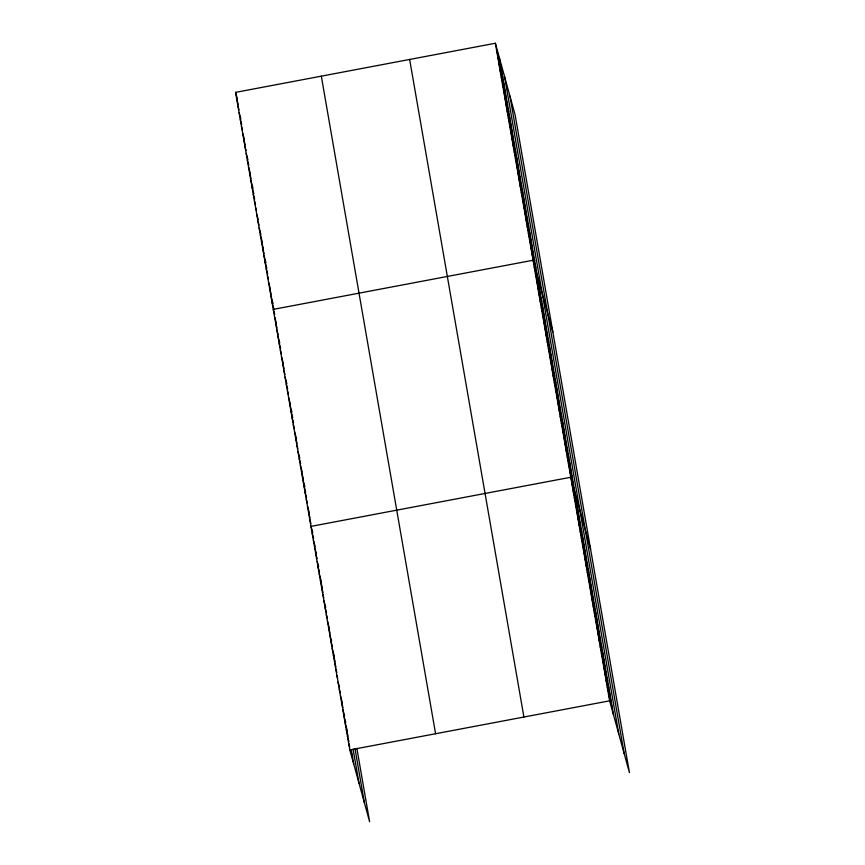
<?xml version="1.0" encoding="UTF-8"?>
<svg xmlns="http://www.w3.org/2000/svg" width="865" height="865" viewBox="0 0 865 865"><rect width="100%" height="100%" fill="white"/><g stroke="black" fill="none" stroke-linecap="round" stroke-linejoin="round"><path stroke-width="1.3" d="M356.867 748.355L369.625 821.75L349.849 749.944L235.572 92.371L495.375 43.25L515.151 115.056L629.428 772.629L609.641 700.823L495.375 43.25M349.849 749.944L609.641 700.823M496.553 50.029L500.467 64.215M497.732 56.809L501.646 71.006M498.91 63.599L502.825 77.785M500.089 70.379L504.003 84.565M501.268 77.158L505.182 91.344M502.446 83.937L506.349 98.123M503.625 90.717L507.528 104.903M504.803 97.496L508.707 111.693M505.982 104.287L509.885 118.473M507.16 111.066L511.064 125.252M508.339 117.845L512.242 132.031M509.517 124.625L513.421 138.811M510.696 131.404L514.599 145.59M511.875 138.184L515.778 152.381M513.053 144.974L516.956 159.16M514.232 151.753L518.135 165.939M515.41 158.533L519.314 172.719M516.589 165.312L520.492 179.498M517.767 172.092L521.671 186.278M518.946 178.871L522.849 193.068M520.125 185.661L524.028 199.847M521.303 192.441L525.206 206.627M522.482 199.22L526.385 213.406M523.66 206L527.564 220.186M524.839 212.779L528.742 226.965M526.017 219.559L529.921 233.755M527.196 226.349L531.099 240.535M528.374 233.128L532.278 247.314M529.553 239.908L533.456 254.094M530.732 246.687L534.635 260.873M531.91 253.467L535.813 267.653M552.865 332.052L533.089 260.246L273.286 309.378L274.702 314.536M534.267 267.036L538.171 281.222M535.446 273.816L539.349 288.002M536.624 280.595L540.528 294.781M537.803 287.375L541.706 301.561M538.982 294.154L542.885 308.34M540.16 300.933L544.063 315.13M541.339 307.724L545.242 321.91M542.517 314.503L546.421 328.689M543.696 321.283L547.599 335.469M544.874 328.062L548.778 342.248M546.053 334.841L549.956 349.028M547.231 341.621L551.135 355.818M548.399 348.411L552.313 362.597M549.578 355.191L553.492 369.377M550.756 361.97L554.67 376.156M551.935 368.75L555.849 382.936M553.113 375.529L557.028 389.715M554.292 382.308L558.206 396.505M555.471 389.099L559.385 403.285M556.649 395.878L560.563 410.064M557.828 402.657L561.742 416.844M559.006 409.437L562.92 423.623M560.185 416.216L564.099 430.402M561.363 422.996L565.277 437.193M562.542 429.786L566.456 443.972M563.721 436.565L567.635 450.752M564.899 443.345L568.813 457.531M566.078 450.124L569.992 464.31M567.256 456.904L571.17 471.09M568.435 463.683L572.349 477.88M569.613 470.474L573.527 484.66M590.568 549.048L570.792 477.253L311 526.374L312.773 532.818M571.97 484.022L575.885 498.218M573.149 490.801L577.052 504.987M574.328 497.58L578.231 511.766M575.506 504.349L579.409 518.535M576.685 511.129L580.588 525.314M577.863 517.897L581.767 532.094M579.031 524.677L582.945 538.863M580.21 531.445L584.124 545.642M581.388 538.225L585.302 552.411M582.567 545.004L586.481 559.19M583.745 551.773L587.649 565.959M584.924 558.552L588.827 572.738M586.102 565.321L590.006 579.518M587.281 572.1L591.184 586.286M588.46 578.88L592.363 593.066M589.627 585.648L593.541 599.834M590.806 592.428L594.72 606.614M591.984 599.196L595.899 613.393M593.163 605.976L597.066 620.162M594.341 612.755L598.245 626.941M595.52 619.524L599.423 633.71M596.699 626.303L600.602 640.489M597.877 633.072L601.78 647.269M599.045 639.851L602.959 654.037M600.224 646.631L604.138 660.817M601.402 653.399L605.316 667.585M602.581 660.179L606.495 674.365M603.759 666.947L607.663 681.144M604.938 673.727L608.841 687.913M606.116 680.506L610.02 694.692M607.295 687.275L611.198 701.461M608.473 694.054L612.377 708.24M235.572 92.371L237.356 98.826M236.751 99.151L238.178 104.308M237.929 105.93L239 109.801M239.108 112.72L240.892 119.165M240.286 119.5L241.713 124.657M241.465 126.279L242.535 130.15M242.643 133.059L244.427 139.514M243.822 139.838L245.249 144.996M245 146.618L246.071 150.488M246.179 153.408L247.963 159.852M247.358 160.187L248.785 165.345M248.536 166.967L250.32 173.411M249.715 173.746L251.142 178.904M250.893 180.526L253.023 188.267M252.072 187.305L253.856 193.76M253.25 194.095L254.678 199.253M254.429 200.875L255.499 204.746M255.608 207.654L256.321 210.238M256.786 214.434L258.213 219.591M257.965 221.213L259.035 225.084M259.143 227.992L260.916 234.447M260.322 234.783L262.452 242.514M261.5 241.562L263.274 248.006M262.679 248.342L264.106 253.499M263.857 255.121L265.988 262.863M265.036 261.9L266.809 268.355M266.215 268.68L267.631 273.848M267.393 275.47L268.464 279.341M268.572 282.25L270.345 288.694M269.75 289.029L271.167 294.186M270.929 295.808L273.059 303.55M272.107 302.588L273.881 309.043M274.821 317.444L276.238 322.602M275.643 322.937L277.06 328.095M276.822 329.716L278.238 334.874M278 336.496L279.773 342.951M279.179 343.275L280.595 348.444M280.357 350.065L281.417 353.926M281.536 356.845L283.309 363.289M282.714 363.624L284.131 368.782M283.893 370.404L284.953 374.275M285.072 377.183L286.845 383.638M286.25 383.963L287.667 389.131M287.429 390.753L288.488 394.613M288.607 397.532L290.381 403.977M289.786 404.312L291.916 412.054M290.964 411.091L292.738 417.536M292.143 417.871L293.559 423.028M293.321 424.65L294.381 428.521M294.5 431.44L296.273 437.885M295.679 438.22L297.095 443.377M296.857 444.999L297.917 448.87M298.036 451.779L299.809 458.223M299.214 458.558L300.631 463.716M300.393 465.338L302.166 471.793M301.571 472.128L303.345 478.572M302.75 478.907L304.88 486.638M303.929 485.687L305.702 492.131M305.107 492.466L306.524 497.624M306.286 499.246L307.345 503.116M307.464 506.025L309.238 512.48M308.643 512.815L310.059 517.973M309.821 519.595L310.881 523.466M312.168 533.143L313.595 538.311M313.346 539.922L315.13 546.377M314.525 546.702L316.298 553.146M315.703 553.47L317.12 558.628M317.239 561.536L318.655 566.694M318.061 567.018L319.477 572.187M319.239 573.798L321.369 581.54M320.418 580.577L322.191 587.021M321.585 587.346L323.013 592.503M322.764 594.125L323.834 597.996M323.943 600.894L325.727 607.349M325.121 607.673L326.548 612.831M326.3 614.453L327.37 618.313M327.478 621.221L329.251 627.676M328.657 628.001L330.073 633.158M329.835 634.769L331.609 641.225M331.014 641.549L332.43 646.706M332.182 648.328L334.322 656.059M333.36 655.097L335.144 661.552M334.539 661.876L335.966 667.034M335.717 668.645L336.788 672.516M336.896 675.424L337.61 677.998M338.074 682.193L339.491 687.361M339.253 688.973L340.313 692.843M340.432 695.752L342.205 702.196M341.61 702.521L343.027 707.678M342.778 709.3L344.562 715.744M343.956 716.069L345.74 722.524M345.135 722.848L347.265 730.59M346.314 729.627L348.087 736.072M347.492 736.396L348.909 741.554M348.671 743.176L349.73 747.046M350.444 749.62L352.574 757.362M509.918 96.037L624.184 753.62M504.522 76.455L618.789 734.028M499.289 57.436L613.555 715.02M409.642 59.458L523.909 717.042M321.315 76.163L435.582 733.736M354.964 748.539L364.392 802.742M353.104 749.274L358.997 783.149M351.395 750.582L353.753 764.141"/></g></svg>
